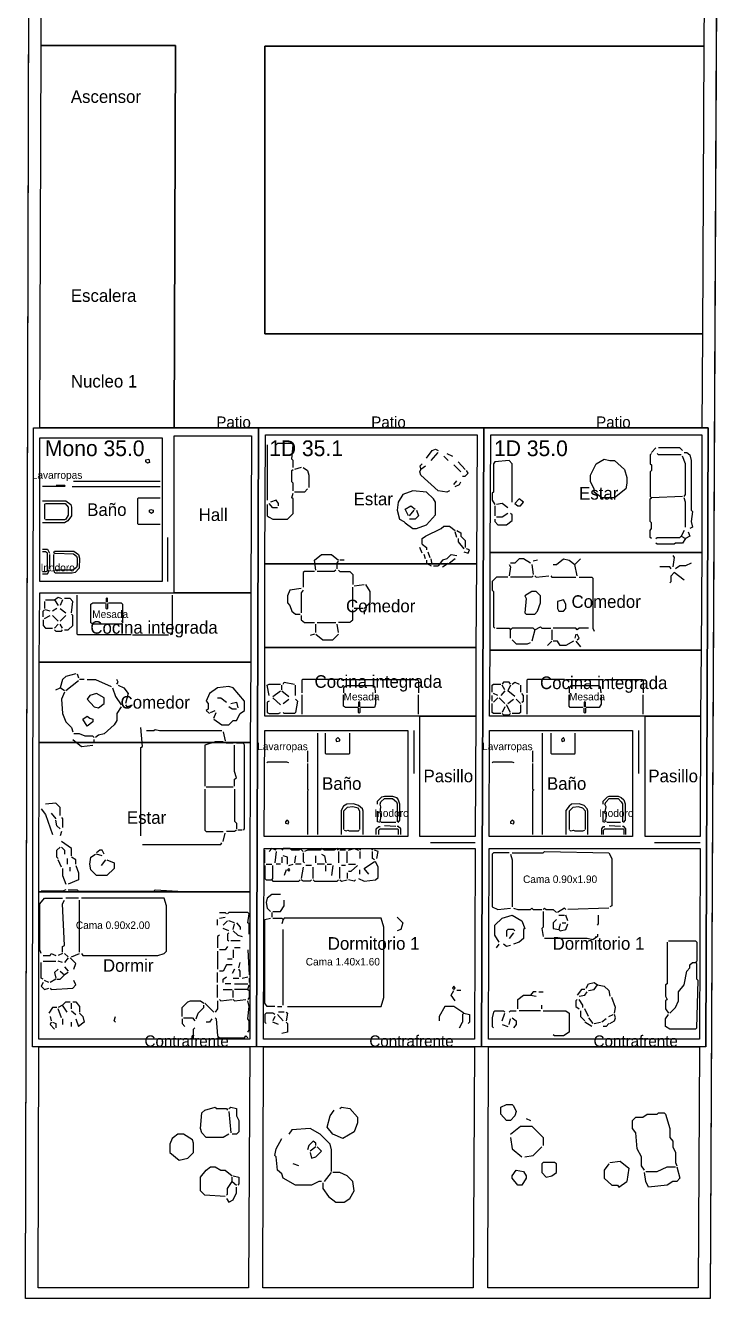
# Model space of a CAD drawing. Header units: metres. Extents: x 0 to 131, y 0 to 32.
# Drawn here: x 0 to 11.02, y 0 to 20.22 of the extents above; entities that cross this region are included whole.
import ezdxf

# ---------------------------------------------------------------- set-up
doc = ezdxf.new("R2010")
doc.units = ezdxf.units.M
for name, color, linetype in [('Trazo_Entrada', 1, 'Continuous'), ('Trazo_Equipamiento', 8, 'Continuous'), ('Trazo_Estancias', 3, 'Continuous'), ('Trazo_Fachada', 30, 'Continuous'), ('Trazo_Medianeras', 8, 'Continuous'), ('Trazo_Nucleos', 252, 'Continuous'), ('Trazo_Pasillo', 9, 'Continuous'), ('Trazo_Patios', 3, 'Continuous'), ('Trazo_Puertas', 1, 'Continuous'), ('Trazo_Terreno', 7, 'Continuous'), ('Trazo_Unidad', 7, 'Continuous'), ('Trazo_Ventanas', 5, 'Continuous')]:
    doc.layers.add(name, color=color, linetype=linetype)

msp = doc.modelspace()

# ---------------------------------------------------------------- linework, layer by layer
at = {"layer": 'Trazo_Entrada'}
for p, q in [((3.59, 13.83), (2.36, 13.83)), ((5.49, 13.83), (3.81, 13.83)), ((9.07, 13.83), (7.39, 13.83))]:
    msp.add_line(p, q, dxfattribs=at)
at = {"layer": 'Trazo_Equipamiento', "color": 9}
for p, q in [((3.84, 13.56), (3.84, 12.68)), ((6.44, 13.31), (6.55, 13.44)), ((6.71, 13.31), (6.64, 13.38)), ((6.69, 13.42), (6.78, 13.38)), ((10.01, 13.51), (9.94, 13.44)), ((4.38, 13.2), (4.27, 13.17)), ((6.35, 13.22), (6.28, 13.17)), ((6.91, 13.13), (6.8, 13.24)), ((6.98, 13.17), (6.87, 13.29)), ((6.8, 12.93), (6.85, 12.99)), ((10.43, 12.74), (9.94, 12.72)), ((7.45, 12.59), (7.45, 12.43)), ((6.1, 12.43), (6.17, 12.52)), ((6.85, 12.09), (6.82, 12.18)), ((10.46, 12.2), (10.41, 12.11)), ((10.41, 12.11), (10.48, 12.07)), ((5.06, 11.73), (4.99, 11.73)), ((6.3, 11.84), (6.26, 11.93)), ((6.35, 11.75), (6.33, 11.82)), ((6.39, 11.86), (6.42, 11.77)), ((6.46, 11.66), (6.44, 11.75)), ((6.82, 11.75), (6.73, 11.68)), ((8.13, 11.73), (8.06, 11.71)), ((8.81, 11.75), (8.72, 11.66)), ((6.48, 11.64), (6.55, 11.64)), ((6.62, 11.62), (6.71, 11.68)), ((8.04, 11.66), (8.06, 11.5)), ((8.76, 11.48), (8.72, 11.66)), ((10.46, 11.41), (10.3, 11.53)), ((5.22, 11.32), (5.38, 11.34)), ((5.2, 10.98), (5.2, 11.3)), ((0.3, 11.07), (0.3, 10.96)), ((0.32, 11.1), (0.46, 11.1)), ((0.39, 10.92), (0.32, 10.94)), ((0.5, 10.96), (0.43, 10.92)), ((0.46, 11.1), (0.52, 11.01)), ((0.59, 11.1), (0.55, 11.01)), ((0.55, 10.96), (0.64, 10.89)), ((5.36, 10.96), (5.22, 10.96)), ((5.38, 10.94), (5.38, 10.87)), ((0.3, 10.8), (0.39, 10.85)), ((0.52, 10.76), (0.43, 10.85)), ((0.64, 10.85), (0.55, 10.76)), ((4.63, 10.74), (4.93, 10.74)), ((0.52, 10.71), (0.46, 10.65)), ((0.59, 10.65), (0.55, 10.71)), ((4.59, 10.55), (4.52, 10.53)), ((4.61, 10.58), (4.61, 10.71)), ((4.97, 10.58), (4.95, 10.71)), ((7.7, 10.49), (7.7, 10.62)), ((8.09, 10.62), (8.04, 10.44)), ((8.36, 10.62), (8.36, 10.46)), ((8.74, 10.55), (8.72, 10.49)), ((8.36, 10.44), (8.29, 10.37)), ((8.74, 10.44), (8.81, 10.35)), ((0.82, 9.92), (0.84, 9.86)), ((0.84, 9.81), (0.64, 9.65)), ((0.93, 9.83), (0.86, 9.83)), ((4.07, 9.67), (4.07, 9.74)), ((4.29, 9.58), (4.29, 9.74)), ((7.61, 9.67), (7.57, 9.74)), ((7.7, 9.74), (7.66, 9.65)), ((7.86, 9.74), (7.86, 9.63)), ((0.48, 9.67), (0.55, 9.7)), ((0.62, 9.65), (0.55, 9.7)), ((3.93, 9.56), (4.05, 9.65)), ((3.93, 9.54), (4.05, 9.43)), ((4.07, 9.65), (4.18, 9.56)), ((4.09, 9.45), (4.18, 9.52)), ((7.41, 9.49), (7.41, 9.58)), ((7.5, 9.58), (7.43, 9.61)), ((7.5, 9.54), (7.43, 9.47)), ((7.61, 9.45), (7.52, 9.54)), ((7.61, 9.65), (7.55, 9.58)), ((7.77, 9.56), (7.66, 9.65)), ((7.66, 9.45), (7.75, 9.52)), ((7.79, 9.52), (7.86, 9.45)), ((2.94, 9.31), (3.01, 9.34)), ((2.99, 9.22), (3.03, 9.31)), ((7.61, 9.4), (7.57, 9.31)), ((7.7, 9.31), (7.64, 9.43)), ((3.14, 9), (3.17, 8.86)), ((1.09, 8.82), (1.09, 8.88)), ((3.3, 8.12), (2.87, 8.12)), ((0.41, 7.71), (0.48, 7.62)), ((0.57, 7.42), (0.55, 7.35)), ((3.14, 7.26), (3.17, 7.39)), ((3.44, 7.44), (3.37, 7.44)), ((3.8, 6.92), (3.8, 7.12)), ((3.98, 7.1), (3.96, 6.92)), ((4.97, 7.1), (4.97, 6.92)), ((5.08, 7.12), (4.99, 7.12)), ((5.11, 6.92), (5.11, 7.1)), ((5.31, 7.1), (5.31, 6.99)), ((0.57, 6.85), (0.52, 6.97)), ((0.66, 6.99), (0.66, 6.9)), ((1.22, 7.03), (1.13, 7.06)), ((1.27, 6.97), (1.2, 6.88)), ((3.82, 6.9), (3.91, 6.9)), ((4.05, 6.9), (3.98, 6.9)), ((4.07, 7.01), (4.07, 6.92)), ((4.18, 6.88), (4.25, 6.9)), ((4.29, 7.03), (4.27, 6.92)), ((4.38, 6.9), (4.29, 6.9)), ((4.54, 6.88), (4.45, 6.88)), ((4.61, 6.92), (4.61, 7.03)), ((4.75, 6.9), (4.63, 6.9)), ((4.77, 6.79), (4.77, 6.88)), ((4.79, 6.9), (4.86, 6.9)), ((4.88, 6.88), (4.86, 6.72)), ((5.08, 6.88), (5.02, 6.88)), ((5.13, 6.9), (5.24, 6.9)), ((5.38, 6.83), (5.54, 6.94)), ((0.71, 6.79), (0.71, 6.85)), ((4.14, 6.81), (4.11, 6.72)), ((4.41, 6.85), (4.38, 6.67)), ((4.57, 6.67), (4.57, 6.85)), ((4.99, 6.67), (4.99, 6.85)), ((5.11, 6.76), (5.11, 6.67)), ((5.31, 6.74), (5.31, 6.81)), ((5.45, 6.74), (5.38, 6.83)), ((0.84, 6.36), (0.64, 6.36)), ((0.86, 5.5), (0.86, 6.33)), ((3.91, 6.13), (3.91, 6.06)), ((8.47, 6.09), (8.56, 6.09)), ((8.61, 6), (8.58, 6.09)), ((9.26, 6.2), (8.61, 6.18)), ((3.05, 5.93), (3.05, 6.02)), ((3.08, 6.04), (3.17, 6.06)), ((3.21, 6), (3.14, 5.93)), ((3.23, 5.84), (3.14, 5.88)), ((3.32, 5.97), (3.23, 6)), ((3.3, 5.86), (3.32, 5.95)), ((4.09, 6.02), (4.07, 5.95)), ((8.49, 5.95), (8.47, 5.86)), ((8.52, 5.97), (8.58, 5.97)), ((3.41, 5.68), (3.26, 5.68)), ((4.09, 4.66), (4.09, 5.86)), ((7.75, 5.81), (7.68, 5.72)), ((0.59, 5.48), (0.52, 5.45)), ((0.68, 5.43), (0.62, 5.48)), ((0.73, 5.43), (0.86, 5.48)), ((3.05, 5.52), (3.05, 5.23)), ((3.3, 5.54), (3.3, 5.41)), ((3.41, 5.57), (3.32, 5.57)), ((3.53, 5.54), (3.55, 5.14)), ((7.48, 5.57), (7.52, 5.63)), ((0.28, 5.36), (0.48, 5.36)), ((0.59, 5.34), (0.52, 5.36)), ((0.68, 5.41), (0.62, 5.34)), ((0.62, 5.27), (0.68, 5.2)), ((3.28, 5.39), (3.21, 5.39)), ((3.39, 5.25), (3.41, 5.34)), ((0.48, 5.07), (0.39, 5.02)), ((0.55, 5.2), (0.62, 5.14)), ((0.68, 5.18), (0.62, 5.14)), ((3.05, 5.02), (3.05, 5.18)), ((3.14, 5.2), (3.08, 5.2)), ((3.32, 5.23), (3.28, 5.16)), ((3.3, 5.09), (3.39, 5.09)), ((3.44, 5.09), (3.53, 5.11)), ((3.55, 5.09), (3.55, 5.02)), ((0.37, 5.02), (0.3, 5.05)), ((3.05, 4.78), (3.05, 4.98)), ((3.14, 4.91), (3.28, 4.91)), ((3.26, 5), (3.17, 5)), ((3.3, 4.78), (3.3, 4.89)), ((3.32, 5), (3.53, 5)), ((3.53, 4.91), (3.32, 4.91)), ((3.53, 4.91), (3.55, 4.98)), ((6.91, 4.89), (6.85, 4.89)), ((8.15, 4.87), (8.22, 4.87)), ((0.59, 4.66), (0.52, 4.62)), ((0.66, 4.55), (0.59, 4.66)), ((0.73, 4.6), (0.73, 4.69)), ((2.85, 4.69), (2.99, 4.55)), ((8.02, 4.82), (8.11, 4.8)), ((8.2, 4.6), (8.2, 4.66)), ((0.39, 4.48), (0.41, 4.41)), ((0.57, 4.46), (0.52, 4.6)), ((0.73, 4.57), (0.8, 4.51)), ((3.96, 4.48), (3.93, 4.41)), ((4, 4.64), (4.07, 4.64)), ((4.09, 4.41), (4, 4.51)), ((4.11, 4.55), (4.02, 4.55)), ((7.57, 4.41), (7.61, 4.53)), ((8.18, 4.57), (7.84, 4.57)), ((8.94, 4.48), (8.88, 4.6)), ((8.94, 4.46), (9.01, 4.37)), ((9.26, 4.48), (9.33, 4.51)), ((0.59, 4.44), (0.59, 4.35)), ((0.73, 4.32), (0.73, 4.39)), ((0.8, 4.44), (0.84, 4.32)), ((4.02, 4.35), (3.93, 4.39)), ((6.89, 4.3), (6.94, 4.39)), ((7.57, 4.35), (7.66, 4.32)), ((7.68, 4.35), (7.7, 4.44)), ((8.99, 4.32), (8.88, 4.39)), ((9.03, 4.37), (9.13, 4.39)), ((9.22, 4.44), (9.15, 4.39)), ((3.23, 2.97), (3.26, 2.63)), ((7.95, 2.86), (8.02, 2.83)), ((4.61, 2.41), (4.52, 2.34)), ((4.34, 2.11), (4.25, 2.14)), ((3.28, 1.86), (3.28, 1.93)), ((3.28, 1.86), (3.35, 1.8)), ((4.75, 1.86), (4.86, 2))]:
    msp.add_line(p, q, dxfattribs=at)
at = {"layer": 'Trazo_Equipamiento', "color": 8}
for p, q in [((0.76, 12.98), (2.14, 12.98)), ((0.74, 12.9), (2.14, 12.9)), ((0.31, 12.38), (0.31, 12.62)), ((0.38, 11.82), (0.38, 11.59)), ((0.45, 11.59), (0.45, 11.82)), ((1.7, 10.54), (2.27, 10.54)), ((5.01, 9.83), (5.61, 9.83)), ((8.58, 9.83), (9.18, 9.83)), ((4.39, 9.59), (4.39, 9.28)), ((6.24, 9.28), (6.24, 9.59)), ((7.96, 9.59), (7.96, 9.28)), ((9.81, 9.28), (9.81, 9.59)), ((4.64, 7.37), (4.64, 8.98)), ((8.21, 7.37), (8.21, 8.98)), ((4.48, 8.7), (4.48, 8.52)), ((8.05, 8.7), (8.05, 8.52)), ((5.88, 7.56), (5.65, 7.56)), ((5.88, 7.5), (5.7, 7.51)), ((9.45, 7.56), (9.23, 7.56)), ((9.45, 7.5), (9.27, 7.51))]:
    msp.add_line(p, q, dxfattribs=at)
at = {"layer": 'Trazo_Equipamiento', "color": 9}
for points in [[(4.25, 13.2), (4.25, 13.31), (4.23, 13.33), (4.25, 13.56), (4.23, 13.58), (4, 13.58), (3.98, 13.56)], [(6.37, 13.35), (6.46, 13.47), (6.51, 13.49), (6.55, 13.47)], [(9.94, 13.42), (9.92, 13.4), (9.92, 13.26), (9.94, 13.24), (9.94, 13.15), (9.92, 13.13), (9.92, 12.74), (9.94, 12.72)], [(10.41, 13.4), (10.05, 13.4), (10.03, 13.42)], [(10.43, 13.47), (10.39, 13.51), (10.05, 13.51)], [(10.46, 12.74), (10.48, 12.77), (10.48, 13.26), (10.43, 13.38)], [(10.46, 13.44), (10.5, 13.44), (10.55, 13.4), (10.57, 13.31), (10.57, 12.52), (10.59, 12.5), (10.57, 12.34), (10.59, 12.25), (10.55, 12.23)], [(4.25, 12.83), (4.25, 12.95), (4.23, 12.97), (4.23, 13.15), (4.25, 13.17)], [(4.41, 13.2), (4.48, 13.15), (4.5, 13.08), (4.5, 12.88)], [(6.3, 13.26), (6.26, 13.22), (6.28, 13.17)], [(6.73, 12.83), (6.69, 12.81), (6.55, 12.83), (6.28, 13.08), (6.26, 13.13), (6.28, 13.17)], [(6.94, 13.06), (6.98, 13.06), (7.03, 13.11), (7, 13.15)], [(7.73, 12.65), (7.73, 13.26), (7.68, 13.31), (7.45, 13.29), (7.43, 13.26), (7.43, 12.81), (7.41, 12.79), (7.41, 12.68), (7.45, 12.61)], [(6.82, 12.9), (6.89, 12.93), (6.91, 12.97)], [(3.84, 12.61), (3.84, 12.43), (3.87, 12.41), (3.93, 12.38), (4.16, 12.38), (4.25, 12.47), (4.25, 12.7), (4.23, 12.72), (4.25, 12.79)], [(4.48, 12.86), (4.43, 12.81), (4.27, 12.81)], [(4, 12.56), (3.93, 12.56), (3.87, 12.63)], [(4.02, 12.59), (4.02, 12.63), (3.98, 12.68), (3.89, 12.65)], [(6.08, 12.43), (6.03, 12.54), (6.12, 12.59), (6.19, 12.54)], [(7.66, 12.56), (7.57, 12.63), (7.48, 12.61)], [(9.94, 12.07), (9.92, 12.09), (9.92, 12.2), (9.94, 12.23), (9.94, 12.32), (9.92, 12.34), (9.92, 12.7), (9.94, 12.72)], [(10.48, 12.25), (10.48, 12.65), (10.46, 12.72)], [(6.21, 12.52), (6.24, 12.43), (6.19, 12.38), (6.1, 12.38)], [(7.45, 12.38), (7.45, 12.34), (7.5, 12.29), (7.64, 12.29), (7.73, 12.36), (7.73, 12.45), (7.7, 12.47)], [(7.66, 12.47), (7.57, 12.41), (7.48, 12.41)], [(6.3, 11.98), (6.3, 12.07), (6.35, 12.11), (6.6, 12.23), (6.64, 12.27), (6.73, 12.27), (6.82, 12.2)], [(6.85, 12.2), (6.91, 12.16), (6.91, 12.11)], [(10.52, 12.18), (10.55, 12.11), (10.48, 12.07)], [(6.3, 11.98), (6.37, 11.93), (6.37, 11.89)], [(6.87, 12.07), (6.87, 12.02), (6.96, 11.91)], [(6.91, 12.11), (6.98, 12.04), (6.98, 11.93)], [(10.01, 12.07), (10.03, 12.09), (10.39, 12.09), (10.41, 12.11)], [(10.48, 12.07), (10.43, 12), (10.32, 12), (10.3, 11.98), (10.03, 11.98), (10.01, 12)], [(4.61, 11.57), (4.59, 11.73), (4.7, 11.82), (4.86, 11.82), (4.97, 11.73)], [(6.37, 11.73), (6.37, 11.68), (6.44, 11.64)], [(6.69, 11.75), (6.62, 11.73), (6.55, 11.64)], [(6.69, 11.75), (6.76, 11.82), (6.85, 11.8)], [(6.96, 11.86), (7.03, 11.84), (7.05, 11.89), (7, 11.91)], [(8.02, 11.68), (7.91, 11.75), (7.84, 11.75), (7.77, 11.68), (7.7, 11.68)], [(8.38, 11.66), (8.43, 11.66), (8.54, 11.75), (8.63, 11.73), (8.72, 11.66)], [(10.28, 11.8), (10.3, 11.77), (10.28, 11.62)], [(4.59, 11.55), (4.43, 11.55), (4.41, 11.53), (4.41, 11.3)], [(4.93, 11.57), (4.9, 11.55), (4.63, 11.55)], [(4.95, 11.59), (4.95, 11.68), (4.97, 11.71)], [(4.97, 11.57), (4.99, 11.55), (5.15, 11.55), (5.2, 11.5), (5.2, 11.34)], [(7.68, 11.66), (7.7, 11.62), (7.68, 11.48)], [(10.25, 11.59), (10.23, 11.62), (10.07, 11.62)], [(10.23, 11.37), (10.25, 11.39), (10.25, 11.48), (10.3, 11.53)], [(10.57, 11.68), (10.48, 11.64), (10.39, 11.64), (10.32, 11.59)], [(5.4, 11.34), (5.47, 11.23), (5.47, 11.05), (5.38, 10.96)], [(7.66, 11.46), (7.48, 11.46), (7.41, 11.39), (7.41, 11.25), (7.43, 11.23), (7.43, 10.67), (7.45, 10.65)], [(8.06, 11.48), (8.04, 11.46), (7.7, 11.46)], [(8.09, 11.48), (8.11, 11.46), (8.31, 11.48)], [(8.34, 11.48), (8.36, 11.46), (8.74, 11.46)], [(8.79, 11.46), (8.99, 11.46), (9.01, 11.44), (9.01, 10.65), (9.03, 10.6)], [(0.46, 11.1), (0.52, 11.14), (0.57, 11.12)], [(4.38, 11.28), (4.2, 11.25), (4.16, 11.16), (4.16, 11.05), (4.2, 11.01), (4.23, 10.92), (4.29, 10.87), (4.36, 10.87)], [(4.41, 11.25), (4.38, 11.21), (4.38, 10.89)], [(0.28, 10.83), (0.28, 10.92), (0.3, 10.94)], [(0.73, 10.89), (0.75, 11.07), (0.71, 11.12), (0.62, 11.12)], [(5.17, 10.76), (5.2, 10.78), (5.2, 10.94)], [(0.28, 10.78), (0.28, 10.69), (0.32, 10.65), (0.43, 10.65)], [(0.62, 10.62), (0.68, 10.62), (0.75, 10.69), (0.75, 10.85), (0.73, 10.87)], [(4.38, 10.85), (4.38, 10.78), (4.43, 10.74), (4.59, 10.74)], [(5.17, 10.76), (5.15, 10.74), (4.97, 10.74)], [(0.46, 10.62), (0.48, 10.6), (0.57, 10.6), (0.59, 10.62)], [(4.61, 10.55), (4.72, 10.46), (4.88, 10.46), (4.97, 10.55)], [(7.48, 10.65), (7.68, 10.65), (7.7, 10.62)], [(8.09, 10.62), (8.06, 10.65), (7.73, 10.65), (7.7, 10.62)], [(8.09, 10.62), (8.18, 10.67), (8.2, 10.65), (8.34, 10.65)], [(8.76, 10.62), (8.74, 10.65), (8.38, 10.65)], [(8.94, 10.65), (8.79, 10.65), (8.76, 10.62)], [(8.76, 10.46), (8.79, 10.49), (8.76, 10.55)], [(7.73, 10.46), (7.79, 10.4), (7.97, 10.4), (8.02, 10.42)], [(8.7, 10.44), (8.58, 10.37), (8.49, 10.37), (8.45, 10.44), (8.38, 10.44)], [(0.8, 9.92), (0.64, 9.88), (0.59, 9.83), (0.55, 9.7)], [(0.98, 9.83), (1.11, 9.83), (1.36, 9.72)], [(1.45, 9.76), (1.47, 9.79), (1.45, 9.83)], [(1.47, 9.74), (1.56, 9.7), (1.63, 9.61), (1.59, 9.45)], [(3.41, 9.29), (3.48, 9.34), (3.48, 9.49), (3.3, 9.7), (3.23, 9.72), (3.05, 9.7), (2.92, 9.61), (2.87, 9.49), (2.9, 9.45), (2.9, 9.36), (2.87, 9.34), (2.92, 9.29)], [(3.87, 9.58), (3.84, 9.74), (3.87, 9.76), (4.05, 9.76)], [(4.09, 9.76), (4.11, 9.79), (4.27, 9.76)], [(7.41, 9.63), (7.41, 9.74), (7.43, 9.76), (7.55, 9.76)], [(7.7, 9.76), (7.68, 9.79), (7.59, 9.79), (7.57, 9.76)], [(7.73, 9.76), (7.77, 9.79), (7.84, 9.76)], [(0.62, 9.63), (0.57, 9.52), (0.59, 9.29), (0.64, 9.16), (0.73, 9.07), (0.75, 9)], [(1.38, 9.7), (1.43, 9.56), (1.52, 9.43)], [(3.05, 9.54), (3.1, 9.54), (3.19, 9.47)], [(4.29, 9.52), (4.32, 9.49), (4.29, 9.31), (4.27, 9.29), (4.11, 9.29), (4.09, 9.31)], [(7.88, 9.47), (7.91, 9.49), (7.91, 9.58), (7.88, 9.61)], [(1.52, 9.4), (1.45, 9.29), (1.45, 9.18), (1.41, 9.11), (1.25, 8.97), (1.16, 8.95), (1.11, 8.91)], [(1.59, 9.43), (1.61, 9.4), (1.7, 9.43)], [(3.35, 9.36), (3.28, 9.36), (3.23, 9.4)], [(3.26, 9.45), (3.35, 9.47), (3.37, 9.38)], [(3.87, 9.49), (3.84, 9.47), (3.84, 9.31), (3.87, 9.29), (4.02, 9.29), (4.05, 9.31)], [(7.55, 9.29), (7.43, 9.29), (7.41, 9.31), (7.41, 9.45)], [(7.86, 9.43), (7.86, 9.31), (7.84, 9.29), (7.73, 9.29)], [(2.99, 9.2), (3.12, 9.11), (3.23, 9.11), (3.3, 9.18), (3.35, 9.18), (3.41, 9.29)], [(7.57, 9.29), (7.59, 9.27), (7.68, 9.27), (7.7, 9.29)], [(1.09, 8.91), (1.07, 8.93), (0.95, 8.93), (0.86, 8.97), (0.77, 8.97)], [(1.83, 7.35), (1.83, 8.75), (1.86, 8.77), (1.83, 9.07)], [(1.92, 9.02), (2.04, 9.02), (2.06, 9.04), (2.13, 9.02), (3.12, 9.02)], [(0.75, 8.88), (0.89, 8.77), (1.07, 8.79)], [(3.14, 8.84), (3.01, 8.84), (2.85, 8.79), (2.85, 8.14)], [(3.3, 8.82), (3.19, 8.82), (3.17, 8.84)], [(3.32, 8.14), (3.32, 8.25), (3.35, 8.27), (3.32, 8.37), (3.32, 8.79)], [(3.46, 7.44), (3.48, 7.46), (3.48, 8.79), (3.46, 8.82), (3.35, 8.82)], [(2.85, 8.09), (2.85, 7.44), (2.87, 7.42), (3.14, 7.42)], [(3.32, 8.09), (3.32, 7.58), (3.35, 7.55), (3.35, 7.46)], [(0.25, 7.78), (0.32, 7.69), (0.43, 7.37)], [(0.55, 7.67), (0.55, 7.8), (0.48, 7.87), (0.32, 7.85)], [(0.55, 7.46), (0.5, 7.51), (0.48, 7.6)], [(0.57, 7.64), (0.59, 7.62), (0.59, 7.48)], [(3.35, 7.44), (3.32, 7.42), (3.19, 7.42)], [(0.52, 6.99), (0.5, 7.01), (0.5, 7.12), (0.55, 7.17)], [(0.73, 7.03), (0.73, 7.15), (0.57, 7.26)], [(0.57, 7.17), (0.62, 7.12), (0.62, 7.06)], [(1.25, 7.06), (1.22, 7.12), (1.18, 7.12), (1.13, 7.08)], [(1.86, 7.21), (3.1, 7.21), (3.12, 7.24)], [(3.98, 7.12), (3.91, 7.15), (3.87, 7.1)], [(4.41, 7.1), (4.36, 7.15), (4.34, 7.12), (4.23, 7.12), (4.2, 7.15), (4.09, 7.15), (4.07, 7.12)], [(4.41, 7.08), (4.41, 6.94), (4.43, 6.92)], [(4.97, 7.12), (4.95, 7.15), (4.9, 7.12), (4.75, 7.12), (4.7, 7.15), (4.68, 7.12), (4.48, 7.12), (4.43, 7.1)], [(5.13, 7.12), (5.22, 7.15), (5.29, 7.12)], [(5.31, 7.12), (5.33, 7.15), (5.49, 7.15), (5.51, 7.12)], [(5.54, 6.97), (5.51, 6.99), (5.51, 7.1)], [(5.58, 6.99), (5.6, 7.1), (5.54, 7.12)], [(7.68, 7.08), (7.43, 7.08), (7.41, 7.06), (7.41, 6.22), (7.5, 6.18), (7.7, 6.2)], [(7.73, 7.08), (8.22, 7.08), (8.24, 7.1), (9.26, 7.08), (9.31, 6.99), (9.31, 6.24), (9.28, 6.22)], [(0.8, 6.88), (0.84, 6.76), (0.84, 6.65), (0.68, 6.58)], [(0.8, 6.9), (0.8, 6.97), (0.73, 7.01)], [(1.29, 6.97), (1.41, 6.92), (1.41, 6.83), (1.29, 6.72), (1.13, 6.72), (1.04, 6.81), (1.02, 6.9), (1.04, 7.01), (1.11, 7.06)], [(3.8, 6.88), (3.8, 6.67), (3.82, 6.65), (3.91, 6.65)], [(3.91, 6.65), (3.93, 6.67), (3.93, 6.88)], [(4.16, 6.9), (4.16, 7.01), (4.09, 7.03)], [(4.7, 7.06), (4.75, 7.03), (4.77, 6.92)], [(5.13, 6.79), (5.17, 6.79), (5.27, 6.88)], [(5.29, 6.67), (5.38, 6.63), (5.56, 6.65), (5.6, 6.69), (5.6, 6.85), (5.56, 6.94)], [(7.7, 7.06), (7.73, 6.97), (7.73, 6.22)], [(0.59, 6.83), (0.59, 6.72), (0.64, 6.58)], [(0.64, 6.49), (0.59, 6.47), (0.25, 6.47)], [(0.68, 6.49), (0.82, 6.49), (0.84, 6.47), (2.04, 6.47), (2.06, 6.49), (2.42, 6.47)], [(3.91, 6.65), (3.93, 6.63), (4.34, 6.63), (4.36, 6.65)], [(4.54, 6.65), (4.52, 6.63), (4.41, 6.63), (4.38, 6.65)], [(4.57, 6.65), (4.59, 6.63), (4.95, 6.63), (4.97, 6.65)], [(4.99, 6.65), (5.02, 6.63), (5.11, 6.65)], [(5.24, 6.65), (5.22, 6.63), (5.13, 6.65)], [(0.25, 5.48), (0.23, 5.54), (0.23, 6.27), (0.3, 6.36), (0.59, 6.36)], [(0.59, 5.5), (0.59, 5.59), (0.62, 5.61), (0.59, 6.27), (0.62, 6.33)], [(0.89, 5.48), (0.91, 5.45), (2.1, 5.45), (2.2, 5.48), (2.24, 5.52), (2.24, 6.24), (2.2, 6.36), (0.89, 6.36)], [(4.05, 6.42), (3.91, 6.42), (3.84, 6.36), (3.82, 6.29), (3.84, 6.2), (3.89, 6.15)], [(3.93, 6.15), (4.05, 6.15), (4.11, 6.24), (4.11, 6.33)], [(3.08, 6.13), (3.17, 6.13), (3.19, 6.11)], [(3.55, 5.79), (3.55, 5.95), (3.53, 5.97), (3.55, 6.11), (3.53, 6.13), (3.23, 6.13), (3.21, 6.11)], [(7.52, 5.66), (7.45, 5.77), (7.45, 5.93), (7.57, 6.04), (7.73, 6.09), (7.88, 6), (7.93, 5.88), (7.91, 5.86), (7.91, 5.72), (7.84, 5.66), (7.75, 5.63)], [(7.75, 6.2), (7.82, 6.18), (8.02, 6.18), (8.04, 6.2), (8.06, 6.18), (8.2, 6.18)], [(8.22, 6.15), (8.22, 5.9), (8.2, 5.88), (8.22, 5.75)], [(8.22, 6.18), (8.24, 6.2), (8.27, 6.18), (8.38, 6.18), (8.43, 6.13)], [(8.58, 6.18), (8.56, 6.2), (8.45, 6.13)], [(9.08, 5.93), (9.1, 5.95), (9.1, 6.09)], [(3.35, 5.97), (3.41, 5.9), (3.41, 5.86)], [(3.96, 4.64), (3.84, 4.64), (3.8, 4.69), (3.8, 6.02), (3.89, 6.04)], [(3.93, 6.04), (4.07, 6.04), (4.09, 6.02)], [(4.16, 4.64), (5.65, 4.64), (5.69, 4.78), (5.69, 5.9), (5.65, 6.04), (4.11, 6.04), (4.09, 6.02)], [(5.9, 6.06), (5.99, 5.97), (5.96, 5.86), (5.9, 5.84)], [(8.43, 6.02), (8.38, 5.97), (8.38, 5.88), (8.47, 5.86)], [(8.47, 5.86), (8.49, 5.84), (8.58, 5.86), (8.61, 5.95)], [(3.08, 5.77), (3.05, 5.75), (3.05, 5.57)], [(3.23, 5.81), (3.21, 5.79), (3.21, 5.7), (3.23, 5.68)], [(3.3, 5.84), (3.37, 5.77), (3.44, 5.75)], [(7.77, 5.84), (7.75, 5.86), (7.66, 5.86), (7.64, 5.84), (7.64, 5.75)], [(9.08, 5.79), (9.08, 5.75), (9.01, 5.7), (8.92, 5.72), (8.24, 5.72)], [(10.21, 5.68), (10.64, 5.68), (10.66, 5.66), (10.66, 5.36), (10.64, 5.34)], [(0.28, 5.45), (0.39, 5.45), (0.41, 5.48), (0.48, 5.45)], [(3.21, 5.59), (3.17, 5.54), (3.08, 5.54)], [(7.7, 5.61), (7.64, 5.59), (7.59, 5.63)], [(10.19, 5.66), (10.19, 5), (10.16, 4.98), (10.16, 4.8), (10.19, 4.75), (10.16, 4.73), (10.16, 4.6), (10.21, 4.53)], [(0.28, 5.07), (0.25, 5.09), (0.25, 5.34)], [(0.77, 5.23), (0.8, 5.32), (0.71, 5.41)], [(3.28, 5.3), (3.19, 5.3), (3.14, 5.2)], [(10.23, 4.53), (10.32, 4.62), (10.37, 4.73), (10.37, 4.87), (10.46, 4.98), (10.5, 5.2), (10.55, 5.25), (10.55, 5.3), (10.59, 5.34), (10.64, 5.34)], [(10.66, 4.3), (10.68, 5.05), (10.66, 5.07), (10.66, 5.32), (10.64, 5.34)], [(0.52, 5.23), (0.46, 5.18), (0.48, 5.09)], [(0.5, 5.07), (0.55, 5.07), (0.62, 5.14)], [(3.14, 5.02), (3.14, 5.07), (3.19, 5.11)], [(3.41, 5.11), (3.41, 5.2), (3.39, 5.23)], [(0.28, 5.02), (0.25, 4.96), (0.3, 4.91), (0.37, 4.93)], [(0.39, 4.93), (0.41, 4.91), (0.75, 4.93), (0.8, 4.98), (0.77, 5.05)], [(3.53, 4.91), (3.55, 4.89), (3.55, 4.78), (3.53, 4.75)], [(6.82, 4.73), (6.76, 4.82), (6.8, 4.89)], [(8.11, 4.87), (8.06, 4.87), (8.02, 4.82)], [(8.88, 4.91), (8.83, 4.91), (8.76, 4.82)], [(8.79, 4.8), (8.88, 4.82), (8.92, 4.87)], [(8.9, 4.93), (8.94, 5), (9.03, 5.02), (9.08, 4.98)], [(8.94, 4.89), (9.03, 4.91), (9.08, 4.98)], [(9.08, 4.98), (9.19, 4.96), (9.26, 4.89), (9.28, 4.8)], [(0.59, 4.66), (0.64, 4.71), (0.71, 4.71)], [(0.75, 4.71), (0.8, 4.71), (0.86, 4.64), (0.86, 4.55)], [(2.49, 4.48), (2.49, 4.62), (2.58, 4.71), (2.62, 4.73), (2.78, 4.73), (2.83, 4.69)], [(2.71, 4.44), (2.74, 4.53), (2.83, 4.62), (2.83, 4.66)], [(3.05, 4.73), (3.05, 4.6), (3.01, 4.55)], [(3.08, 4.75), (3.1, 4.73), (3.28, 4.75)], [(3.3, 4.75), (3.32, 4.73), (3.5, 4.75)], [(3.53, 4.23), (3.55, 4.26), (3.55, 4.41), (3.53, 4.44), (3.55, 4.64), (3.53, 4.73)], [(7.82, 4.6), (7.82, 4.75), (7.91, 4.82), (8.02, 4.82)], [(8.76, 4.75), (8.74, 4.73), (8.74, 4.64), (8.79, 4.6)], [(8.85, 4.62), (8.85, 4.66), (8.79, 4.75)], [(9.35, 4.53), (9.37, 4.62), (9.31, 4.78)], [(0.5, 4.62), (0.43, 4.62), (0.37, 4.53)], [(0.86, 4.53), (0.91, 4.48), (0.93, 4.39), (0.84, 4.32)], [(1.43, 4.39), (1.41, 4.41), (1.43, 4.48)], [(2.51, 4.46), (2.65, 4.46), (2.69, 4.41)], [(3.01, 4.46), (3.03, 4.44), (3.05, 4.17), (3.08, 4.14), (3.48, 4.14), (3.5, 4.17), (3.53, 4.14)], [(3.96, 4.51), (3.93, 4.53), (3.82, 4.53), (3.8, 4.51), (3.8, 4.39), (3.82, 4.37)], [(4.14, 4.55), (4.16, 4.53), (4.14, 4.41)], [(6.96, 4.53), (6.8, 4.64), (6.66, 4.64), (6.57, 4.48), (6.57, 4.41)], [(6.96, 4.53), (6.94, 4.51), (6.94, 4.39)], [(6.96, 4.53), (7.05, 4.51), (7.05, 4.39), (7.03, 4.37)], [(7.43, 4.55), (7.41, 4.46), (7.41, 4.32), (7.43, 4.3)], [(7.43, 4.55), (7.45, 4.57), (7.59, 4.57), (7.61, 4.55)], [(7.68, 4.55), (7.7, 4.57), (7.79, 4.57)], [(7.73, 4.46), (7.79, 4.41), (7.79, 4.35), (7.75, 4.3)], [(8.22, 4.57), (8.58, 4.57), (8.63, 4.53), (8.63, 4.23), (8.54, 4.17), (8.4, 4.17), (8.38, 4.19)], [(8.81, 4.57), (8.81, 4.48), (8.88, 4.41)], [(9.28, 4.37), (9.35, 4.41), (9.37, 4.46), (9.35, 4.51)], [(10.66, 4.3), (10.64, 4.28), (10.23, 4.28), (10.16, 4.32), (10.16, 4.44), (10.21, 4.51)], [(0.41, 4.39), (0.39, 4.35), (0.46, 4.28)], [(0.43, 4.39), (0.48, 4.37), (0.48, 4.3)], [(2.49, 4.44), (2.49, 4.37), (2.53, 4.32)], [(2.67, 4.14), (2.67, 4.28), (2.69, 4.3)], [(2.96, 4.44), (2.92, 4.39), (2.87, 4.39)], [(4.14, 4.39), (4.16, 4.37), (4.16, 4.23), (4.07, 4.21)], [(9.26, 4.37), (9.22, 4.32), (9.17, 4.32)], [(3.23, 2.61), (3.14, 2.56), (2.87, 2.56), (2.8, 2.63), (2.78, 2.7), (2.8, 2.95), (2.85, 2.99), (3.01, 3.04), (3.03, 3.02), (3.19, 3.02), (3.21, 2.99)], [(3.23, 3.02), (3.26, 3.04), (3.35, 3.02), (3.35, 2.9), (3.39, 2.83), (3.39, 2.65), (3.35, 2.61), (3.28, 2.61)], [(4.99, 3.02), (5.02, 3.04), (5.15, 3.02), (5.27, 2.88), (5.27, 2.79), (5.22, 2.65), (5.04, 2.54), (4.88, 2.61), (4.79, 2.72), (4.84, 2.9), (4.9, 2.99)], [(9.83, 2.04), (9.78, 2.11), (9.78, 2.25), (9.71, 2.38), (9.69, 2.63), (9.64, 2.7), (9.64, 2.83), (9.69, 2.88), (9.8, 2.88), (9.87, 2.93), (10.03, 2.93), (10.05, 2.95), (10.14, 2.95), (10.16, 2.93), (10.23, 2.7), (10.23, 2.56), (10.28, 2.5), (10.28, 2.41), (10.32, 2.32), (10.32, 2.16), (10.34, 2.11)], [(4.86, 2.02), (4.86, 2.36), (4.84, 2.45), (4.68, 2.61), (4.52, 2.7), (4.23, 2.68), (4.18, 2.61)], [(7.7, 2.61), (7.86, 2.74), (8.04, 2.74), (8.22, 2.56), (8.22, 2.43)], [(4.7, 1.86), (4.66, 1.86), (4.54, 1.8), (4.29, 1.8), (4.09, 1.91), (4.07, 1.98), (4, 2.04), (3.98, 2.25), (3.96, 2.27), (3.98, 2.38), (4.07, 2.54)], [(4.61, 2.43), (4.61, 2.47), (4.57, 2.5), (4.5, 2.43), (4.48, 2.36)], [(7.7, 2.56), (7.73, 2.38), (7.88, 2.25)], [(4.52, 2.32), (4.54, 2.23), (4.61, 2.25), (4.7, 2.34), (4.63, 2.41)], [(7.93, 2.25), (8.06, 2.27), (8.2, 2.41)], [(3.17, 1.62), (2.85, 1.64), (2.78, 1.71), (2.78, 1.93), (2.87, 2.04)], [(2.87, 2.04), (2.94, 2.09), (3.01, 2.09), (3.1, 2.04), (3.17, 2.04), (3.28, 1.95)], [(9.26, 2.14), (9.19, 2.04), (9.19, 1.91)], [(9.28, 2.16), (9.44, 2.18), (9.58, 2.07), (9.55, 1.86)], [(10.34, 2.09), (10.39, 1.91), (10.34, 1.86), (10.28, 1.86), (10.19, 1.8), (9.89, 1.77), (9.85, 1.86), (9.83, 2)], [(9.85, 2.02), (10.03, 2.02), (10.19, 2.09), (10.32, 2.09)], [(3.19, 1.64), (3.21, 1.66), (3.21, 1.75), (3.28, 1.86)], [(3.3, 1.95), (3.39, 1.93), (3.39, 1.82), (3.37, 1.8)], [(4.72, 1.84), (4.72, 1.75), (4.81, 1.62), (4.93, 1.53), (5.06, 1.53), (5.15, 1.59), (5.22, 1.71), (5.2, 1.86), (5.11, 1.95), (4.99, 2), (4.88, 2)], [(9.19, 1.91), (9.31, 1.8), (9.4, 1.8), (9.42, 1.77), (9.55, 1.86)], [(3.19, 1.59), (3.23, 1.53), (3.3, 1.57), (3.35, 1.68), (3.35, 1.77)]]:
    msp.add_lwpolyline(points, dxfattribs=at)
at = {"layer": 'Trazo_Equipamiento', "color": 8}
for points in [[(1.97, 13.28), (1.94, 13.27), (1.91, 13.29), (1.91, 13.32), (1.96, 13.33)], [(1.99, 12.53), (2.03, 12.52), (2.03, 12.49), (2, 12.47), (1.97, 12.49), (1.97, 12.52)], [(4.93, 8.88), (4.94, 8.85), (4.99, 8.86), (4.99, 8.88), (4.96, 8.91)], [(8.51, 8.88), (8.52, 8.85), (8.56, 8.86), (8.56, 8.88), (8.54, 8.91)], [(4.15, 7.6), (4.13, 7.57), (4.13, 7.55), (4.17, 7.54), (4.18, 7.57)], [(7.73, 7.6), (7.7, 7.57), (7.7, 7.55), (7.75, 7.54), (7.76, 7.57)]]:
    msp.add_lwpolyline(points, close=True, dxfattribs=at)
at = {"layer": 'Trazo_Equipamiento', "color": 9}
for points in [[(9.28, 13.31), (9.35, 13.31), (9.51, 13.17), (9.55, 13.04), (9.55, 12.95), (9.53, 12.86), (9.35, 12.72), (9.15, 12.72), (9.03, 12.81), (9.03, 12.86), (8.97, 12.97), (8.97, 13.08), (9.06, 13.26), (9.19, 13.33)], [(6.03, 12.32), (6.15, 12.23), (6.21, 12.23), (6.37, 12.29), (6.51, 12.45), (6.51, 12.65), (6.48, 12.7), (6.37, 12.81), (6.15, 12.83), (5.99, 12.77), (5.92, 12.65), (5.9, 12.52), (5.94, 12.38), (6.01, 12.34)], [(7.77, 12.63), (7.82, 12.59), (7.86, 12.59), (7.91, 12.65), (7.84, 12.7)], [(7.95, 11.12), (7.93, 10.89), (7.95, 10.87), (8.09, 10.87), (8.13, 10.92), (8.18, 11.05), (8.18, 11.16), (8.11, 11.23), (8.04, 11.23), (7.93, 11.16)], [(8.45, 10.96), (8.47, 10.92), (8.54, 10.92), (8.58, 10.96), (8.58, 11.03), (8.54, 11.1), (8.45, 11.07)], [(1.16, 9.38), (1.25, 9.45), (1.25, 9.54), (1.13, 9.61), (1.02, 9.58), (0.98, 9.52), (1.09, 9.4)], [(1.02, 9.22), (1.07, 9.2), (1.07, 9.16), (0.98, 9.09), (0.91, 9.2), (0.98, 9.25)], [(4.16, 6.81), (4.18, 6.79), (4.2, 6.81), (4.18, 6.83)], [(6.82, 4.93), (6.8, 4.96), (6.78, 4.93), (6.8, 4.91)], [(7.75, 3.06), (7.79, 2.97), (7.77, 2.9), (7.7, 2.83), (7.64, 2.83), (7.55, 2.93), (7.55, 3.04), (7.64, 3.08), (7.73, 3.08)], [(2.33, 2.54), (2.29, 2.45), (2.29, 2.32), (2.44, 2.2), (2.58, 2.23), (2.67, 2.32), (2.67, 2.47), (2.65, 2.52), (2.51, 2.61), (2.42, 2.61), (2.35, 2.56)], [(7.95, 1.95), (7.95, 1.91), (7.88, 1.8), (7.82, 1.8), (7.73, 1.91), (7.73, 1.95), (7.79, 2.04), (7.91, 2.02)], [(8.36, 1.95), (8.43, 2), (8.43, 2.14), (8.4, 2.16), (8.22, 2.16), (8.2, 2.14), (8.2, 2), (8.27, 1.93)]]:
    msp.add_lwpolyline(points, close=True, dxfattribs=at)
at = {"layer": 'Trazo_Equipamiento', "color": 8}
for points in [[(0.49, 12.92), (0.62, 12.92), (0.63, 12.91), (0.62, 12.9), (0.27, 12.9)], [(0.27, 12.67), (0.64, 12.67), (0.72, 12.61), (0.73, 12.57), (0.73, 12.43), (0.67, 12.35), (0.62, 12.32), (0.27, 12.32)], [(0.32, 12.63), (0.63, 12.63), (0.68, 12.57), (0.68, 12.44), (0.64, 12.38), (0.62, 12.37), (0.32, 12.37)], [(2.14, 12.71), (1.79, 12.71), (1.78, 12.7), (1.78, 12.31), (1.79, 12.3), (2.14, 12.3)], [(0.27, 11.9), (0.35, 11.9), (0.38, 11.84)], [(0.27, 11.55), (0.33, 11.55), (0.35, 11.56), (0.35, 11.84), (0.32, 11.86), (0.27, 11.86)], [(0.45, 11.84), (0.46, 11.87), (0.77, 11.87), (0.84, 11.82), (0.86, 11.76), (0.85, 11.6), (0.79, 11.53), (0.74, 11.52), (0.47, 11.52), (0.45, 11.56)], [(0.46, 11.83), (0.47, 11.84), (0.76, 11.83), (0.81, 11.79), (0.82, 11.76), (0.82, 11.65), (0.81, 11.61), (0.77, 11.58), (0.73, 11.57), (0.46, 11.57)], [(0.27, 11.51), (0.35, 11.51), (0.38, 11.57)], [(1.68, 10.54), (0.83, 10.54), (0.82, 10.55), (0.82, 11.17)], [(1.3, 11.06), (1.3, 11.12), (1.29, 11.13), (1.28, 11.12), (1.28, 11.06)], [(2.33, 11.17), (2.33, 10.55), (2.3, 10.54)], [(1.32, 11.05), (1.52, 11.05), (1.54, 11.03), (1.54, 10.73), (1.52, 10.71), (1.07, 10.71), (1.04, 10.73), (1.04, 11.03), (1.07, 11.05), (1.27, 11.05)], [(1.3, 11.04), (1.3, 10.96), (1.29, 10.95), (1.28, 10.96), (1.28, 11.04)], [(4.99, 9.83), (4.4, 9.83), (4.39, 9.82), (4.39, 9.62)], [(5.56, 9.62), (5.55, 9.71), (5.53, 9.73), (5.09, 9.73), (5.05, 9.7), (5.05, 9.62)], [(5.63, 9.83), (6.22, 9.83), (6.24, 9.81), (6.24, 9.62)], [(8.56, 9.83), (7.97, 9.83), (7.96, 9.82), (7.96, 9.62)], [(9.14, 9.62), (9.13, 9.71), (9.1, 9.73), (8.66, 9.73), (8.63, 9.7), (8.63, 9.62)], [(9.2, 9.83), (9.79, 9.83), (9.81, 9.81), (9.81, 9.62)], [(5.28, 9.39), (5.08, 9.39), (5.05, 9.41), (5.05, 9.59)], [(5.56, 9.59), (5.56, 9.44), (5.54, 9.39), (5.32, 9.39)], [(8.85, 9.39), (8.65, 9.39), (8.63, 9.41), (8.63, 9.59)], [(9.14, 9.59), (9.14, 9.44), (9.11, 9.39), (8.9, 9.39)], [(5.31, 9.4), (5.31, 9.47), (5.3, 9.48), (5.29, 9.47), (5.29, 9.4)], [(5.31, 9.38), (5.31, 9.31), (5.3, 9.3), (5.29, 9.31), (5.29, 9.38)], [(8.89, 9.4), (8.89, 9.47), (8.88, 9.48), (8.87, 9.47), (8.87, 9.4)], [(8.89, 9.38), (8.89, 9.31), (8.88, 9.3), (8.87, 9.31), (8.87, 9.38)], [(4.76, 8.98), (4.76, 8.66), (4.77, 8.65), (5.14, 8.65), (5.15, 8.66), (5.15, 8.98)], [(8.34, 8.98), (8.34, 8.66), (8.35, 8.65), (8.72, 8.65), (8.73, 8.66), (8.73, 8.98)], [(4.18, 8.51), (4.15, 8.52), (3.85, 8.52), (3.83, 8.51)], [(4.48, 8.5), (4.48, 8.09), (4.49, 8.08)], [(7.76, 8.51), (7.73, 8.52), (7.42, 8.52), (7.41, 8.51)], [(8.05, 8.5), (8.05, 8.09), (8.07, 8.08)], [(4.49, 8.08), (4.48, 8.06), (4.48, 7.37)], [(5.59, 7.85), (5.59, 7.9), (5.66, 7.97), (5.7, 7.98), (5.83, 7.98), (5.89, 7.96), (5.92, 7.92), (5.94, 7.86), (5.94, 7.6), (5.91, 7.56)], [(5.64, 7.57), (5.63, 7.59), (5.64, 7.63), (5.64, 7.7), (5.63, 7.71), (5.64, 7.81), (5.63, 7.85), (5.64, 7.89), (5.7, 7.94), (5.83, 7.94), (5.89, 7.89), (5.9, 7.86), (5.9, 7.57)], [(8.07, 8.08), (8.05, 8.06), (8.05, 7.37)], [(9.17, 7.85), (9.17, 7.9), (9.24, 7.97), (9.27, 7.98), (9.41, 7.98), (9.46, 7.96), (9.5, 7.92), (9.52, 7.86), (9.52, 7.6), (9.49, 7.56)], [(9.22, 7.57), (9.2, 7.59), (9.22, 7.63), (9.22, 7.7), (9.2, 7.71), (9.22, 7.81), (9.2, 7.85), (9.22, 7.89), (9.27, 7.94), (9.41, 7.94), (9.46, 7.89), (9.48, 7.86), (9.48, 7.57)], [(5.36, 7.37), (5.36, 7.74), (5.35, 7.78), (5.29, 7.83), (5.21, 7.86), (5.1, 7.85), (5.05, 7.82), (5.01, 7.75), (5.01, 7.37)], [(5.31, 7.45), (5.31, 7.74), (5.28, 7.79), (5.2, 7.81), (5.11, 7.8), (5.05, 7.74), (5.05, 7.45)], [(5.63, 7.56), (5.59, 7.57), (5.59, 7.74)], [(8.93, 7.37), (8.93, 7.74), (8.92, 7.78), (8.87, 7.83), (8.79, 7.86), (8.67, 7.85), (8.63, 7.82), (8.58, 7.75), (8.58, 7.37)], [(8.89, 7.45), (8.89, 7.74), (8.85, 7.79), (8.78, 7.81), (8.69, 7.8), (8.63, 7.74), (8.63, 7.45)], [(9.2, 7.56), (9.17, 7.57), (9.17, 7.74)], [(5.57, 7.37), (5.57, 7.46), (5.61, 7.5), (5.63, 7.5)], [(5.96, 7.37), (5.96, 7.46), (5.92, 7.5), (5.9, 7.5)], [(9.15, 7.37), (9.15, 7.46), (9.18, 7.5), (9.2, 7.5)], [(9.53, 7.37), (9.53, 7.46), (9.5, 7.5), (9.48, 7.5)], [(5.06, 7.44), (5.09, 7.43), (5.12, 7.44), (5.14, 7.43), (5.28, 7.43), (5.3, 7.44)], [(5.61, 7.37), (5.61, 7.44), (5.63, 7.46), (5.91, 7.46), (5.92, 7.45), (5.92, 7.37)], [(8.64, 7.44), (8.66, 7.43), (8.7, 7.44), (8.72, 7.43), (8.85, 7.43), (8.88, 7.44)], [(9.18, 7.37), (9.18, 7.44), (9.2, 7.46), (9.49, 7.46), (9.5, 7.45), (9.5, 7.37)]]:
    msp.add_lwpolyline(points, dxfattribs=at)
at = {"layer": 'Trazo_Estancias', "color": 4}
for points in [[(2.17, 11.39), (0.23, 11.39), (0.23, 13.67), (2.17, 13.67)], [(6.07, 7.34), (3.79, 7.34), (3.8, 9.02), (6.07, 9.02)], [(9.64, 7.34), (7.36, 7.34), (7.37, 9.02), (9.64, 9.02)]]:
    msp.add_lwpolyline(points, close=True, dxfattribs=at)
at = {"layer": 'Trazo_Estancias', "color": 8}
for points in [[(3.58, 11.21), (2.36, 11.21), (2.36, 13.7), (3.59, 13.7)], [(7.14, 7.34), (6.26, 7.34), (6.26, 9.25), (7.15, 9.25)], [(10.71, 7.34), (9.84, 7.34), (9.84, 9.25), (10.72, 9.25)]]:
    msp.add_lwpolyline(points, close=True, dxfattribs=at)
at = {"layer": 'Trazo_Estancias', "color": 2}
for points in [[(7.16, 11.67), (3.8, 11.67), (3.81, 13.72), (7.17, 13.72)], [(10.74, 11.85), (7.38, 11.85), (7.39, 13.72), (10.74, 13.72)], [(3.56, 6.46), (0.21, 6.46), (0.22, 8.83), (3.57, 8.83)]]:
    msp.add_lwpolyline(points, close=True, dxfattribs=at)
at = {"layer": 'Trazo_Estancias', "color": 40}
for points in [[(10.73, 10.3), (7.38, 10.3), (7.38, 11.85), (10.74, 11.85)], [(7.15, 10.34), (3.8, 10.34), (3.8, 11.67), (7.16, 11.67)], [(3.57, 8.83), (0.22, 8.83), (0.22, 10.11), (3.58, 10.11)]]:
    msp.add_lwpolyline(points, close=True, dxfattribs=at)
at = {"layer": 'Trazo_Estancias', "color": 30}
for points in [[(3.58, 10.11), (0.22, 10.11), (0.23, 11.21), (3.58, 11.21)], [(7.15, 9.25), (3.8, 9.25), (3.8, 10.34), (7.15, 10.34)], [(10.72, 9.25), (7.37, 9.25), (7.38, 10.3), (10.73, 10.3)]]:
    msp.add_lwpolyline(points, close=True, dxfattribs=at)
at = {"layer": 'Trazo_Estancias', "color": 5}
for points in [[(7.13, 4.12), (3.78, 4.12), (3.79, 7.15), (7.14, 7.15)], [(10.7, 4.12), (7.35, 4.12), (7.36, 7.15), (10.71, 7.15)], [(3.56, 4.12), (0.21, 4.12), (0.21, 6.46), (3.56, 6.46)]]:
    msp.add_lwpolyline(points, close=True, dxfattribs=at)
at = {"layer": 'Trazo_Fachada'}
for p, q in [((3.7, 13.83), (2.36, 13.83)), ((7.28, 13.83), (3.7, 13.83)), ((10.84, 13.83), (7.28, 13.83)), ((3.67, 4), (0.11, 4)), ((7.24, 4), (3.67, 4)), ((10.8, 4), (7.24, 4))]:
    msp.add_line(p, q, dxfattribs=at)
at = {"layer": 'Trazo_Medianeras'}
for p, q in [((0, 0), (0.08, 31.21)), ((11.02, 31.21), (10.87, 0)), ((0.11, 4), (0.13, 13.83)), ((10.8, 4), (10.84, 13.83)), ((10.87, 0), (0, 0))]:
    msp.add_line(p, q, dxfattribs=at)
at = {"layer": 'Trazo_Nucleos'}
msp.add_lwpolyline([(2.36, 13.83), (0.23, 13.83), (0.25, 19.9), (2.38, 19.9)], close=True, dxfattribs=at)
at = {"layer": 'Trazo_Pasillo'}
msp.add_lwpolyline([(10.74, 13.83), (2.36, 13.83), (2.38, 19.9), (0.25, 19.9), (0.25, 21.39), (10.78, 21.39), (10.77, 19.89), (3.8, 19.89), (3.8, 15.32), (10.75, 15.32)], close=True, dxfattribs=at)
at = {"layer": 'Trazo_Patios'}
for points in [[(10.75, 15.32), (3.8, 15.32), (3.8, 19.89), (10.77, 19.89)], [(3.54, 0.17), (0.2, 0.17), (0.21, 4), (3.56, 4)], [(7.11, 0.17), (3.77, 0.17), (3.78, 4), (7.13, 4)], [(10.68, 0.17), (7.34, 0.17), (7.35, 4), (10.7, 4)]]:
    msp.add_lwpolyline(points, close=True, dxfattribs=at)
at = {"layer": 'Trazo_Puertas'}
for p, q in [((2.26, 11.39), (2.26, 12.09)), ((6.17, 8.34), (6.17, 9.02)), ((9.74, 8.34), (9.74, 9.02)), ((7.14, 7.24), (6.43, 7.24)), ((10.71, 7.24), (9.99, 7.24))]:
    msp.add_line(p, q, dxfattribs=at)
at = {"layer": 'Trazo_Terreno'}
msp.add_lwpolyline([(10.87, 0), (0, 0), (0.08, 31.21), (11.02, 31.21)], close=True, dxfattribs=at)
at = {"layer": 'Trazo_Unidad'}
for points in [[(3.67, 4), (0.11, 4), (0.13, 13.83), (3.7, 13.83)], [(7.24, 4), (3.67, 4), (3.7, 13.83), (7.28, 13.83)], [(10.8, 4), (7.24, 4), (7.28, 13.83), (10.84, 13.83)]]:
    msp.add_lwpolyline(points, close=True, dxfattribs=at)
at = {"layer": 'Trazo_Ventanas'}
for p, q in [((7.17, 13.83), (5.49, 13.83)), ((10.74, 13.83), (9.07, 13.83)), ((3.56, 4), (0.21, 4)), ((7.13, 4), (3.78, 4)), ((10.7, 4), (7.35, 4))]:
    msp.add_line(p, q, dxfattribs=at)

# ---------------------------------------------------------------- texts
at = {"layer": 'Trazo_Equipamiento', "color": 8}
for s, p in [('Lavarropas', (0.1, 13.02)), ('Inodoro', (0.24, 11.55)), ('Mesada', (1.06, 10.81)), ('Mesada', (5.05, 9.5)), ('Mesada', (8.63, 9.5)), ('Lavarropas', (3.68, 8.71)), ('Lavarropas', (7.25, 8.71)), ('Inodoro', (5.54, 7.65)), ('Inodoro', (9.11, 7.65)), ('Cama 0.90x1.90', (7.9, 6.6)), ('Cama 0.90x2.00', (0.8, 5.87)), ('Cama 1.40x1.60', (4.45, 5.29))]:
    msp.add_text(s, height=0.12, dxfattribs=at).set_placement(p)
at = {"layer": 'Trazo_Estancias', "color": 2}
for p in [(5.21, 12.6), (8.79, 12.69), (1.61, 7.54)]:
    msp.add_text('Estar', height=0.2, dxfattribs=at).set_placement(p)
at = {"layer": 'Trazo_Estancias', "color": 4}
for p in [(0.98, 12.43), (4.71, 8.08), (8.28, 8.08)]:
    msp.add_text('Baño', height=0.2, dxfattribs=at).set_placement(p)
at = {"layer": 'Trazo_Estancias', "color": 8}
for s, p in [('Hall', (2.75, 12.35)), ('Pasillo', (6.32, 8.2)), ('Pasillo', (9.89, 8.2))]:
    msp.add_text(s, height=0.2, dxfattribs=at).set_placement(p)
at = {"layer": 'Trazo_Estancias', "color": 40}
for p in [(8.67, 10.97), (5.09, 10.9), (1.51, 9.37)]:
    msp.add_text('Comedor', height=0.2, dxfattribs=at).set_placement(p)
at = {"layer": 'Trazo_Estancias', "color": 30}
for p in [(1.03, 10.56), (4.59, 9.7), (8.17, 9.68)]:
    msp.add_text('Cocina integrada', height=0.2, dxfattribs=at).set_placement(p)
at = {"layer": 'Trazo_Estancias', "color": 5}
for s, p in [('Dormitorio 1', (4.8, 5.54)), ('Dormitorio 1', (8.37, 5.54)), ('Dormir', (1.23, 5.19))]:
    msp.add_text(s, height=0.2, dxfattribs=at).set_placement(p)
at = {"layer": 'Trazo_Fachada'}
for s, p in [('Patio', (3.03, 13.83)), ('Patio', (5.49, 13.83)), ('Patio', (9.06, 13.83)), ('Contrafrente', (1.89, 4)), ('Contrafrente', (5.46, 4)), ('Contrafrente', (9.02, 4))]:
    msp.add_text(s, height=0.18, dxfattribs=at).set_placement(p)
at = {"layer": 'Trazo_Nucleos'}
for s, p in [('Ascensor', (0.72, 18.99)), ('Escalera', (0.72, 15.83)), ('Nucleo 1', (0.72, 14.47))]:
    msp.add_text(s, height=0.2, dxfattribs=at).set_placement(p)
at = {"layer": 'Trazo_Unidad'}
for s, p in [('Mono 35.0', (0.31, 13.38)), ('1D 35.1', (3.87, 13.38)), ('1D 35.0', (7.44, 13.38))]:
    msp.add_text(s, height=0.25, dxfattribs=at).set_placement(p)

doc.saveas('drawing.dxf')
